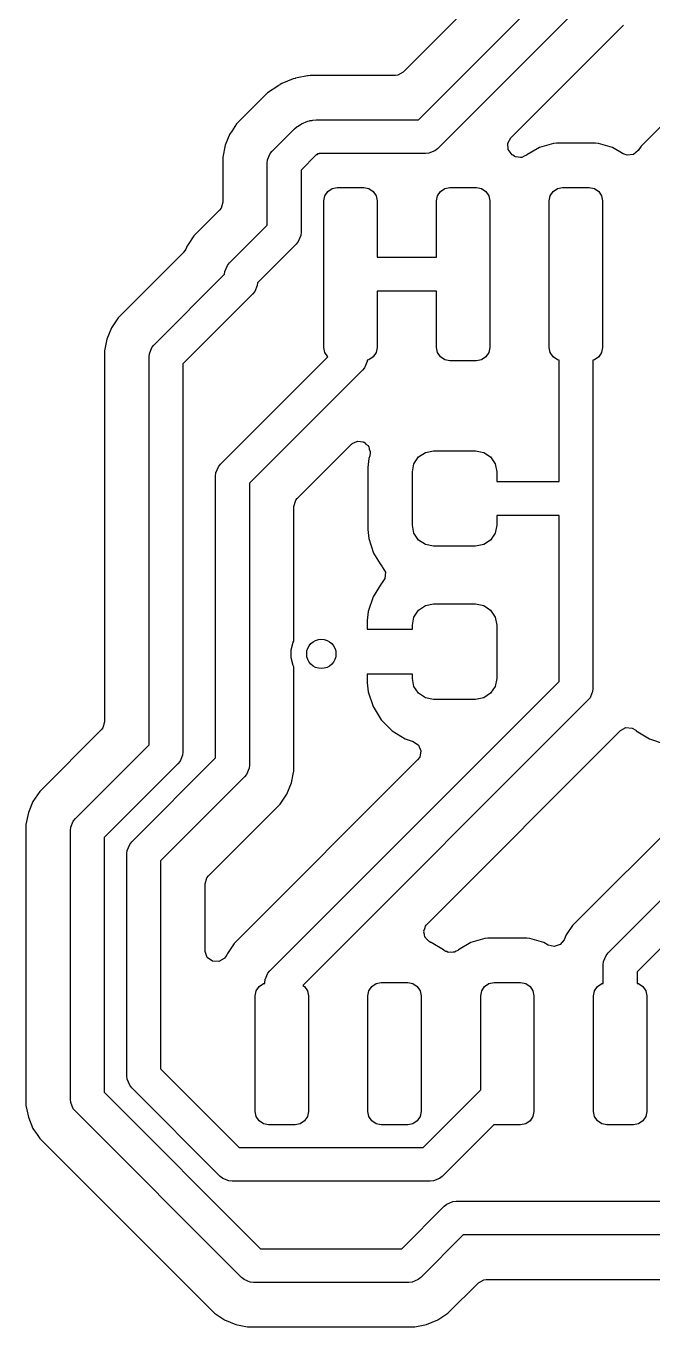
# Model space of a CAD drawing. Extents: x 2.38 to 6.32, y -6.47 to -4.51.
# Drawn here: x 4.397 to 4.675, y -5.505 to -4.928 of the extents above; entities that cross this region are included whole.
import ezdxf

# ---------------------------------------------------------------- set-up
doc = ezdxf.new("R2010")
doc.units = 0
doc.header["$MEASUREMENT"] = 0
doc.layers.add('BLACK', color=7, linetype='CONTINUOUS')

msp = doc.modelspace()

# ---------------------------------------------------------------- linework, layer by layer
at = {"layer": 'BLACK', "linetype": 'CONTINUOUS'}
for p, q in [((4.60265, -4.91006), (4.56389, -4.94882)), ((4.5706, -4.96998), (4.63295, -4.90762)), ((4.64576, -4.91603), (4.57901, -4.98278)), ((4.61163, -4.97802), (4.66158, -4.92807)), ((4.71979, -4.93125), (4.66932, -4.98171)), ((4.51503, -4.95177), (4.51007, -4.95382)), ((4.5159, -4.9516), (4.51503, -4.95177)), ((4.51503, -4.95177), (4.51503, -4.95177)), ((4.51615, -4.95155), (4.5159, -4.9516)), ((4.5159, -4.9516), (4.5159, -4.9516)), ((4.5159, -4.9516), (4.5159, -4.9516)), ((4.51616, -4.95154), (4.51615, -4.95155)), ((4.51691, -4.95139), (4.51616, -4.95154)), ((4.52142, -4.9505), (4.51691, -4.95139)), ((4.52143, -4.95049), (4.52142, -4.9505)), ((4.52142, -4.9505), (4.52142, -4.9505)), ((4.52167, -4.95045), (4.52143, -4.95049)), ((4.52255, -4.95027), (4.52167, -4.95045)), ((4.52167, -4.95045), (4.52167, -4.95045)), ((4.56038, -4.95027), (4.52255, -4.95027)), ((4.56144, -4.95016), (4.56038, -4.95027)), ((4.56389, -4.94882), (4.56144, -4.95016)), ((4.50369, -4.95808), (4.48997, -4.9718)), ((4.5083, -4.955), (4.50369, -4.95808)), ((4.50369, -4.95808), (4.50369, -4.95808)), ((4.50832, -4.95499), (4.5083, -4.955)), ((4.5083, -4.955), (4.5083, -4.955)), ((4.50911, -4.95446), (4.50832, -4.95499)), ((4.50912, -4.95446), (4.50911, -4.95446)), ((4.50932, -4.95432), (4.50912, -4.95446)), ((4.50933, -4.95432), (4.50932, -4.95432)), ((4.51007, -4.95382), (4.50933, -4.95432)), ((4.48767, -4.97525), (4.48699, -4.97626)), ((4.48997, -4.9718), (4.48767, -4.97525)), ((4.48767, -4.97525), (4.48767, -4.97525)), ((4.48997, -4.9718), (4.48997, -4.9718)), ((4.5058, -4.98384), (4.51573, -4.97391)), ((4.51573, -4.97391), (4.51687, -4.97298)), ((4.51687, -4.97298), (4.51691, -4.97296)), ((4.51691, -4.97296), (4.51723, -4.97283)), ((4.51723, -4.97283), (4.51783, -4.97233)), ((4.51783, -4.97233), (4.5182, -4.97218)), ((4.5182, -4.97218), (4.51879, -4.97169)), ((4.51879, -4.97169), (4.5215, -4.97057)), ((4.5215, -4.97057), (4.52226, -4.9705)), ((4.52226, -4.9705), (4.52263, -4.97034)), ((4.52263, -4.97034), (4.52341, -4.97027)), ((4.52341, -4.97027), (4.52377, -4.97012)), ((4.52377, -4.97012), (4.52523, -4.96998)), ((4.52523, -4.96998), (4.5706, -4.96998)), ((4.48494, -4.98121), (4.4839, -4.98647)), ((4.48699, -4.97626), (4.48494, -4.98121)), ((4.48494, -4.98121), (4.48494, -4.98121)), ((4.61031, -4.98039), (4.61163, -4.97802)), ((4.61046, -4.98318), (4.61031, -4.98039)), ((4.63051, -4.98041), (4.6243, -4.98221)), ((4.63185, -4.9803), (4.63051, -4.98041)), ((4.63051, -4.98041), (4.63051, -4.98041)), ((4.63196, -4.9803), (4.63185, -4.9803)), ((4.64894, -4.9803), (4.63196, -4.9803)), ((4.64906, -4.9803), (4.64894, -4.9803)), ((4.6504, -4.98041), (4.64906, -4.9803)), ((4.65661, -4.98221), (4.6504, -4.98041)), ((4.4839, -4.98647), (4.4839, -5.00644)), ((4.50375, -4.98768), (4.50487, -4.98498)), ((4.50487, -4.98498), (4.5058, -4.98384)), ((4.52532, -4.98553), (4.5186, -4.99225)), ((4.52552, -4.98545), (4.52532, -4.98553)), ((4.52593, -4.98511), (4.52552, -4.98545)), ((4.52647, -4.98506), (4.52593, -4.98511)), ((4.52666, -4.98498), (4.52647, -4.98506)), ((4.5737, -4.98498), (4.52666, -4.98498)), ((4.57517, -4.98483), (4.5737, -4.98498)), ((4.57787, -4.98371), (4.57517, -4.98483)), ((4.57901, -4.98278), (4.57787, -4.98371)), ((4.6121, -4.98545), (4.61046, -4.98318)), ((4.61218, -4.98551), (4.6121, -4.98545)), ((4.61241, -4.98569), (4.61218, -4.98551)), ((4.61218, -4.98551), (4.61218, -4.98551)), ((4.61218, -4.98551), (4.61218, -4.98551)), ((4.61315, -4.98616), (4.61241, -4.98569)), ((4.6133, -4.98619), (4.61315, -4.98616)), ((4.61364, -4.98639), (4.6133, -4.98619)), ((4.61477, -4.98649), (4.61364, -4.98639)), ((4.61589, -4.98671), (4.61477, -4.98649)), ((4.61615, -4.98661), (4.61589, -4.98671)), ((4.61642, -4.98663), (4.61615, -4.98661)), ((4.61743, -4.98611), (4.61642, -4.98663)), ((4.61849, -4.98569), (4.61743, -4.98611)), ((4.61873, -4.98551), (4.61849, -4.98569)), ((4.6243, -4.98221), (4.61873, -4.98551)), ((4.66144, -4.98507), (4.65661, -4.98221)), ((4.66317, -4.9857), (4.66144, -4.98507)), ((4.66595, -4.98535), (4.66317, -4.9857)), ((4.66809, -4.98356), (4.66595, -4.98535)), ((4.66932, -4.98172), (4.66809, -4.98356)), ((4.66932, -4.98171), (4.66932, -4.98172)), ((4.5036, -4.98915), (4.50375, -4.98768)), ((4.5036, -5.01666), (4.5036, -4.98915)), ((4.5186, -4.99225), (4.5186, -5.01977)), ((4.52864, -5.00591), (4.52909, -5.00365)), ((4.52909, -5.00365), (4.53037, -5.00173)), ((4.53037, -5.00173), (4.53229, -5.00045)), ((4.53229, -5.00045), (4.53455, -5)), ((4.53455, -5), (4.54636, -5)), ((4.54636, -5), (4.54862, -5.00045)), ((4.54862, -5.00045), (4.55053, -5.00173)), ((4.55053, -5.00173), (4.55181, -5.00365)), ((4.55181, -5.00365), (4.55226, -5.00591)), ((4.57864, -5.00591), (4.57909, -5.00365)), ((4.57909, -5.00365), (4.58037, -5.00173)), ((4.58037, -5.00173), (4.58229, -5.00045)), ((4.58229, -5.00045), (4.58455, -5)), ((4.58455, -5), (4.59636, -5)), ((4.59636, -5), (4.59862, -5.00045)), ((4.59862, -5.00045), (4.60053, -5.00173)), ((4.60053, -5.00173), (4.60181, -5.00365)), ((4.60181, -5.00365), (4.60226, -5.00591)), ((4.62864, -5.00591), (4.62909, -5.00365)), ((4.62909, -5.00365), (4.63037, -5.00173)), ((4.63037, -5.00173), (4.63229, -5.00045)), ((4.63229, -5.00045), (4.63455, -5)), ((4.63455, -5), (4.64636, -5)), ((4.64636, -5), (4.64862, -5.00045)), ((4.64862, -5.00045), (4.65053, -5.00173)), ((4.65053, -5.00173), (4.65181, -5.00365)), ((4.65181, -5.00365), (4.65226, -5.00591)), ((4.48244, -5.00995), (4.47103, -5.02137)), ((4.48311, -5.00913), (4.48244, -5.00995)), ((4.4839, -5.00644), (4.48311, -5.00913)), ((4.52864, -5.07087), (4.52864, -5.00591)), ((4.55226, -5.00591), (4.55226, -5.03089)), ((4.57864, -5.03089), (4.57864, -5.00591)), ((4.60226, -5.00591), (4.60226, -5.07087)), ((4.62864, -5.07087), (4.62864, -5.00591)), ((4.65226, -5.00591), (4.65226, -5.07087)), ((4.47103, -5.02137), (4.46846, -5.02522)), ((4.47103, -5.02137), (4.47103, -5.02137)), ((4.48685, -5.03341), (4.5036, -5.01666)), ((4.51846, -5.02123), (4.51734, -5.02393)), ((4.5186, -5.01977), (4.51846, -5.02123)), ((4.46744, -5.0273), (4.46636, -5.02891)), ((4.46805, -5.02583), (4.46744, -5.0273)), ((4.46846, -5.02522), (4.46805, -5.02583)), ((4.46805, -5.02583), (4.46805, -5.02583)), ((4.51641, -5.02507), (4.49928, -5.0422)), ((4.51734, -5.02393), (4.51641, -5.02507)), ((4.46636, -5.02891), (4.43753, -5.05774)), ((4.55226, -5.03089), (4.55229, -5.03089)), ((4.55229, -5.03089), (4.57862, -5.03089)), ((4.57862, -5.03089), (4.57864, -5.03089)), ((4.45336, -5.06978), (4.48468, -5.03846)), ((4.48468, -5.03846), (4.4848, -5.03725)), ((4.4848, -5.03725), (4.48592, -5.03455)), ((4.48592, -5.03455), (4.48685, -5.03341)), ((4.49916, -5.04341), (4.49804, -5.04611)), ((4.49928, -5.0422), (4.49916, -5.04341)), ((4.49711, -5.04725), (4.46616, -5.07819)), ((4.49804, -5.04611), (4.49711, -5.04725)), ((4.55229, -5.04589), (4.55226, -5.04589)), ((4.55226, -5.04589), (4.55226, -5.07087)), ((4.57862, -5.04589), (4.55229, -5.04589)), ((4.57864, -5.04589), (4.57862, -5.04589)), ((4.57864, -5.07087), (4.57864, -5.04589)), ((4.43517, -5.06128), (4.43455, -5.0622)), ((4.43753, -5.05774), (4.43517, -5.06128)), ((4.43517, -5.06128), (4.43517, -5.06128)), ((4.43753, -5.05774), (4.43753, -5.05774)), ((4.4325, -5.06715), (4.43146, -5.07241)), ((4.43455, -5.0622), (4.4325, -5.06715)), ((4.4325, -5.06715), (4.4325, -5.06715)), ((4.43146, -5.07241), (4.43146, -5.23675)), ((4.45131, -5.07362), (4.45243, -5.07092)), ((4.45243, -5.07092), (4.45336, -5.06978)), ((4.52909, -5.07313), (4.52864, -5.07087)), ((4.53037, -5.07504), (4.52909, -5.07313)), ((4.55181, -5.07313), (4.55053, -5.07504)), ((4.55226, -5.07087), (4.55181, -5.07313)), ((4.57909, -5.07313), (4.57864, -5.07087)), ((4.58037, -5.07504), (4.57909, -5.07313)), ((4.60181, -5.07313), (4.60053, -5.07504)), ((4.60226, -5.07087), (4.60181, -5.07313)), ((4.62909, -5.07313), (4.62864, -5.07087)), ((4.63037, -5.07504), (4.62909, -5.07313)), ((4.65181, -5.07313), (4.65053, -5.07504)), ((4.65226, -5.07087), (4.65181, -5.07313)), ((4.45116, -5.07509), (4.45131, -5.07362)), ((4.45116, -5.24697), (4.45116, -5.07509)), ((4.46616, -5.07819), (4.46616, -5.25008)), ((4.48289, -5.12265), (4.53044, -5.07509)), ((4.53044, -5.07509), (4.53037, -5.07504)), ((4.54781, -5.07715), (4.54669, -5.07986)), ((4.54788, -5.07647), (4.54781, -5.07715)), ((4.54862, -5.07632), (4.54788, -5.07647)), ((4.55053, -5.07504), (4.54862, -5.07632)), ((4.58229, -5.07632), (4.58037, -5.07504)), ((4.58455, -5.07677), (4.58229, -5.07632)), ((4.59636, -5.07677), (4.58455, -5.07677)), ((4.59862, -5.07632), (4.59636, -5.07677)), ((4.60053, -5.07504), (4.59862, -5.07632)), ((4.63229, -5.07632), (4.63037, -5.07504)), ((4.63295, -5.07645), (4.63229, -5.07632)), ((4.63295, -5.1303), (4.63295, -5.07645)), ((4.64862, -5.07632), (4.64795, -5.07645)), ((4.64795, -5.07645), (4.64795, -5.1378)), ((4.65053, -5.07504), (4.64862, -5.07632)), ((4.54576, -5.08099), (4.49569, -5.13106)), ((4.54669, -5.07986), (4.54576, -5.08099)), ((4.51685, -5.13777), (4.54079, -5.11383)), ((4.54079, -5.11383), (4.54102, -5.1137)), ((4.54102, -5.1137), (4.54118, -5.11348)), ((4.54118, -5.11348), (4.54224, -5.11304)), ((4.54224, -5.11304), (4.54324, -5.11249)), ((4.54324, -5.11249), (4.54351, -5.11251)), ((4.54351, -5.11251), (4.54376, -5.1124)), ((4.54376, -5.1124), (4.54489, -5.11261)), ((4.54489, -5.11261), (4.54603, -5.11269)), ((4.54603, -5.11269), (4.54624, -5.11285)), ((4.54624, -5.11285), (4.54651, -5.1129)), ((4.54651, -5.1129), (4.54735, -5.11368)), ((4.54735, -5.11368), (4.54827, -5.11436)), ((4.54827, -5.11436), (4.54836, -5.11461)), ((4.54836, -5.11461), (4.54856, -5.1148)), ((4.54856, -5.1148), (4.54884, -5.11591)), ((4.549, -5.1189), (4.54862, -5.12007)), ((4.54884, -5.11591), (4.54924, -5.11698)), ((4.54925, -5.11751), (4.549, -5.1189)), ((4.54924, -5.11698), (4.5492, -5.11731)), ((4.5492, -5.11731), (4.54925, -5.11751)), ((4.56863, -5.12241), (4.57065, -5.11937)), ((4.57065, -5.11937), (4.57369, -5.11735)), ((4.57369, -5.11735), (4.57726, -5.11663)), ((4.57726, -5.11663), (4.59596, -5.11663)), ((4.59596, -5.11663), (4.59954, -5.11735)), ((4.59954, -5.11735), (4.60258, -5.11937)), ((4.60258, -5.11937), (4.6046, -5.12241)), ((4.48083, -5.12649), (4.48195, -5.12379)), ((4.48195, -5.12379), (4.48289, -5.12265)), ((4.54862, -5.12007), (4.54821, -5.12405)), ((4.54821, -5.12405), (4.54821, -5.15154)), ((4.54862, -5.12007), (4.54862, -5.12007)), ((4.56791, -5.12598), (4.56863, -5.12241)), ((4.6046, -5.12241), (4.60531, -5.12598)), ((4.48069, -5.12795), (4.48083, -5.12649)), ((4.48069, -5.2528), (4.48069, -5.12795)), ((4.49569, -5.13106), (4.49569, -5.25591)), ((4.56791, -5.14961), (4.56791, -5.12598)), ((4.60531, -5.12598), (4.60531, -5.1303)), ((4.60531, -5.1303), (4.63295, -5.1303)), ((4.51539, -5.14128), (4.51618, -5.13859)), ((4.51539, -5.20099), (4.51539, -5.14128)), ((4.51618, -5.13859), (4.51685, -5.13777)), ((4.64795, -5.1378), (4.64795, -5.22195)), ((4.63295, -5.1453), (4.60531, -5.1453)), ((4.60531, -5.1453), (4.60531, -5.14961)), ((4.63295, -5.21884), (4.63295, -5.1453)), ((4.54821, -5.15154), (4.54862, -5.15552)), ((4.56863, -5.15318), (4.56791, -5.14961)), ((4.57065, -5.15622), (4.56863, -5.15318)), ((4.6046, -5.15318), (4.60258, -5.15622)), ((4.60531, -5.14961), (4.6046, -5.15318)), ((4.54862, -5.15552), (4.55075, -5.16197)), ((4.57369, -5.15824), (4.57065, -5.15622)), ((4.57726, -5.15896), (4.57369, -5.15824)), ((4.59596, -5.15896), (4.57726, -5.15896)), ((4.59954, -5.15824), (4.59596, -5.15896)), ((4.60258, -5.15622), (4.59954, -5.15824)), ((4.55075, -5.16197), (4.55075, -5.16197)), ((4.55075, -5.16197), (4.55075, -5.16197)), ((4.55075, -5.16197), (4.55367, -5.1667)), ((4.55367, -5.1667), (4.55432, -5.16775)), ((4.55432, -5.16775), (4.55432, -5.16775)), ((4.55432, -5.16775), (4.5546, -5.16804)), ((4.5546, -5.16804), (4.55594, -5.17049)), ((4.55594, -5.17049), (4.55574, -5.17328)), ((4.55408, -5.17557), (4.55048, -5.18141)), ((4.5546, -5.17505), (4.55408, -5.17557)), ((4.55408, -5.17557), (4.55408, -5.17557)), ((4.55574, -5.17328), (4.5546, -5.17505)), ((4.55048, -5.18141), (4.54832, -5.18792)), ((4.54832, -5.18792), (4.54791, -5.19194)), ((4.54832, -5.18792), (4.54832, -5.18792)), ((4.56863, -5.19032), (4.57065, -5.18729)), ((4.57065, -5.18729), (4.57369, -5.18526)), ((4.57369, -5.18526), (4.57726, -5.18455)), ((4.57726, -5.18455), (4.59596, -5.18455)), ((4.59596, -5.18455), (4.59954, -5.18526)), ((4.59954, -5.18526), (4.60258, -5.18729)), ((4.60258, -5.18729), (4.6046, -5.19032)), ((4.54791, -5.19194), (4.54791, -5.19571)), ((4.56791, -5.1939), (4.56863, -5.19032)), ((4.56791, -5.19571), (4.56791, -5.1939)), ((4.6046, -5.19032), (4.60531, -5.1939)), ((4.60531, -5.1939), (4.60531, -5.21752)), ((4.54791, -5.19571), (4.56791, -5.19571)), ((4.51417, -5.20493), (4.51509, -5.20153)), ((4.51417, -5.20845), (4.51417, -5.20493)), ((4.51509, -5.20153), (4.51539, -5.20099)), ((4.51509, -5.21186), (4.51417, -5.20845)), ((4.51539, -5.21239), (4.51509, -5.21186)), ((4.51539, -5.25858), (4.51539, -5.21239)), ((4.56791, -5.21571), (4.54791, -5.21571)), ((4.54791, -5.21571), (4.54791, -5.21948)), ((4.56791, -5.21752), (4.56791, -5.21571)), ((4.56863, -5.2211), (4.56791, -5.21752)), ((4.60531, -5.21752), (4.6046, -5.2211)), ((4.50474, -5.34706), (4.63295, -5.21884)), ((4.54791, -5.21948), (4.54832, -5.22349)), ((4.54832, -5.22349), (4.54832, -5.2235)), ((4.54832, -5.2235), (4.55048, -5.23001)), ((4.57065, -5.22413), (4.56863, -5.2211)), ((4.6046, -5.2211), (4.60258, -5.22413)), ((4.64781, -5.22341), (4.64751, -5.22413)), ((4.64795, -5.22195), (4.64781, -5.22341)), ((4.64576, -5.22725), (4.5194, -5.35361)), ((4.57369, -5.22616), (4.57065, -5.22413)), ((4.57726, -5.22687), (4.57369, -5.22616)), ((4.59596, -5.22687), (4.57726, -5.22687)), ((4.59954, -5.22616), (4.59596, -5.22687)), ((4.60258, -5.22413), (4.59954, -5.22616)), ((4.64669, -5.22612), (4.64576, -5.22725)), ((4.64751, -5.22413), (4.64669, -5.22612)), ((4.55048, -5.23001), (4.55408, -5.23585)), ((4.43, -5.24026), (4.40269, -5.26758)), ((4.43067, -5.23944), (4.43, -5.24026)), ((4.43146, -5.23675), (4.43067, -5.23944)), ((4.55408, -5.23585), (4.55408, -5.23585)), ((4.55408, -5.23585), (4.55894, -5.2407)), ((4.55894, -5.2407), (4.55894, -5.2407)), ((4.55894, -5.2407), (4.56478, -5.2443)), ((4.57445, -5.32643), (4.66018, -5.24069)), ((4.66018, -5.24069), (4.66264, -5.23935)), ((4.66264, -5.23935), (4.66542, -5.23955)), ((4.66542, -5.23955), (4.66696, -5.24054)), ((4.66696, -5.24054), (4.66698, -5.24052)), ((4.66698, -5.24052), (4.66719, -5.24069)), ((4.66719, -5.24069), (4.6672, -5.24069)), ((4.6672, -5.24069), (4.6672, -5.2407)), ((4.6672, -5.2407), (4.6672, -5.2407)), ((4.6672, -5.2407), (4.67304, -5.2443)), ((4.56478, -5.2443), (4.5683, -5.24547)), ((4.5683, -5.24547), (4.57059, -5.24706)), ((4.67304, -5.2443), (4.67956, -5.24646)), ((4.41852, -5.27962), (4.45116, -5.24697)), ((4.46602, -5.25154), (4.4649, -5.25424)), ((4.46616, -5.25008), (4.46602, -5.25154)), ((4.57059, -5.24706), (4.57167, -5.24964)), ((4.57167, -5.24964), (4.57117, -5.25239)), ((4.65474, -5.33913), (4.74644, -5.24743)), ((4.46396, -5.25538), (4.43132, -5.28803)), ((4.44352, -5.28997), (4.48069, -5.2528)), ((4.4649, -5.25424), (4.46396, -5.25538)), ((4.57024, -5.25368), (4.48891, -5.33502)), ((4.49554, -5.25737), (4.49443, -5.26007)), ((4.49569, -5.25591), (4.49554, -5.25737)), ((4.57117, -5.25239), (4.57024, -5.25368)), ((4.75924, -5.25584), (4.66754, -5.34754)), ((4.49349, -5.26121), (4.45632, -5.29838)), ((4.49443, -5.26007), (4.49349, -5.26121)), ((4.5123, -5.26879), (4.51435, -5.26384)), ((4.51435, -5.26384), (4.51512, -5.25996)), ((4.51512, -5.25996), (4.51539, -5.25858)), ((4.40269, -5.26758), (4.39971, -5.27203)), ((4.40269, -5.26758), (4.40269, -5.26758)), ((4.50932, -5.27325), (4.5123, -5.26879)), ((4.39971, -5.27203), (4.39766, -5.27698)), ((4.47748, -5.30509), (4.50932, -5.27325)), ((4.39766, -5.27698), (4.39661, -5.28224)), ((4.39766, -5.27698), (4.39766, -5.27698)), ((4.41646, -5.28346), (4.41758, -5.28075)), ((4.41758, -5.28075), (4.41852, -5.27962)), ((4.68849, -5.27751), (4.63891, -5.32709)), ((4.39661, -5.28224), (4.39661, -5.28224)), ((4.39661, -5.28224), (4.39661, -5.40674)), ((4.41632, -5.28492), (4.41646, -5.28346)), ((4.41632, -5.40406), (4.41632, -5.28492)), ((4.43132, -5.28803), (4.43132, -5.40095)), ((4.44146, -5.29381), (4.44258, -5.29111)), ((4.44258, -5.29111), (4.44352, -5.28997)), ((4.44132, -5.29528), (4.44146, -5.29381)), ((4.44132, -5.3937), (4.44132, -5.29528)), ((4.45632, -5.29838), (4.45632, -5.39059)), ((4.47602, -5.3086), (4.47681, -5.30592)), ((4.47602, -5.33818), (4.47602, -5.3086)), ((4.47681, -5.30592), (4.47748, -5.30509)), ((4.57373, -5.32734), (4.57405, -5.32694)), ((4.57405, -5.32694), (4.57409, -5.32682)), ((4.57409, -5.32682), (4.57419, -5.32676)), ((4.57419, -5.32676), (4.57445, -5.32643)), ((4.63891, -5.32709), (4.63614, -5.33123)), ((4.63891, -5.32709), (4.63891, -5.32709)), ((4.573, -5.33003), (4.57308, -5.32972)), ((4.57333, -5.33108), (4.573, -5.33003)), ((4.57302, -5.32941), (4.57344, -5.32839)), ((4.57308, -5.32972), (4.57302, -5.32941)), ((4.57352, -5.33216), (4.57333, -5.33108)), ((4.57344, -5.32839), (4.57373, -5.32734)), ((4.57374, -5.33239), (4.57352, -5.33216)), ((4.57384, -5.3327), (4.57374, -5.33239)), ((4.57468, -5.3334), (4.57384, -5.3327)), ((4.6001, -5.33277), (4.59388, -5.33458)), ((4.60143, -5.33267), (4.6001, -5.33277)), ((4.6001, -5.33277), (4.6001, -5.33277)), ((4.60155, -5.33266), (4.60143, -5.33267)), ((4.61853, -5.33266), (4.60155, -5.33266)), ((4.61865, -5.33267), (4.61853, -5.33266)), ((4.61998, -5.33277), (4.61865, -5.33267)), ((4.6262, -5.33458), (4.61998, -5.33277)), ((4.63593, -5.33154), (4.63519, -5.33332)), ((4.63614, -5.33123), (4.63593, -5.33154)), ((4.63593, -5.33154), (4.63593, -5.33154)), ((4.47604, -5.33854), (4.47602, -5.33818)), ((4.47701, -5.34116), (4.47604, -5.33854)), ((4.48716, -5.33764), (4.48593, -5.33948)), ((4.48891, -5.33502), (4.48716, -5.33764)), ((4.48716, -5.33764), (4.48716, -5.33764)), ((4.48891, -5.33502), (4.48891, -5.33502)), ((4.57543, -5.3342), (4.57468, -5.3334)), ((4.57593, -5.3345), (4.57543, -5.3342)), ((4.5762, -5.33458), (4.57593, -5.3345)), ((4.58177, -5.33787), (4.5762, -5.33458)), ((4.58198, -5.33809), (4.58177, -5.33787)), ((4.58251, -5.3384), (4.58198, -5.33809)), ((4.58274, -5.33853), (4.58251, -5.3384)), ((4.58313, -5.3386), (4.58274, -5.33853)), ((4.58381, -5.33894), (4.58313, -5.3386)), ((4.5873, -5.33836), (4.58661, -5.33884)), ((4.58808, -5.33805), (4.5873, -5.33836)), ((4.58831, -5.33787), (4.58808, -5.33805)), ((4.59388, -5.33458), (4.58831, -5.33787)), ((4.62809, -5.33569), (4.6262, -5.33458)), ((4.63079, -5.33638), (4.62809, -5.33569)), ((4.63344, -5.3355), (4.63079, -5.33638)), ((4.63519, -5.33332), (4.63344, -5.3355)), ((4.47925, -5.34283), (4.47701, -5.34116)), ((4.48204, -5.34303), (4.47925, -5.34283)), ((4.48449, -5.34169), (4.48204, -5.34303)), ((4.48468, -5.3415), (4.48449, -5.34169)), ((4.48553, -5.34037), (4.48468, -5.3415)), ((4.48557, -5.34017), (4.48553, -5.34037)), ((4.48576, -5.33989), (4.48557, -5.34017)), ((4.48593, -5.33948), (4.48576, -5.33989)), ((4.48593, -5.33948), (4.48593, -5.33948)), ((4.58465, -5.33891), (4.58381, -5.33894)), ((4.58548, -5.33907), (4.58465, -5.33891)), ((4.58602, -5.33886), (4.58548, -5.33907)), ((4.58661, -5.33884), (4.58602, -5.33886)), ((4.65254, -5.34443), (4.65268, -5.34297)), ((4.65254, -5.35268), (4.65254, -5.34443)), ((4.65268, -5.34297), (4.6538, -5.34026)), ((4.6538, -5.34026), (4.65474, -5.33913)), ((4.50268, -5.3509), (4.5038, -5.3482)), ((4.5038, -5.3482), (4.50474, -5.34706)), ((4.66754, -5.34754), (4.66754, -5.35268)), ((4.49823, -5.35827), (4.49868, -5.35601)), ((4.49868, -5.35601), (4.49996, -5.35409)), ((4.49996, -5.35409), (4.50187, -5.35281)), ((4.50187, -5.35281), (4.50254, -5.35268)), ((4.50254, -5.35236), (4.50268, -5.3509)), ((4.50254, -5.35268), (4.50254, -5.35236)), ((4.5194, -5.35361), (4.52012, -5.35409)), ((4.52012, -5.35409), (4.5214, -5.35601)), ((4.5214, -5.35601), (4.52185, -5.35827)), ((4.54823, -5.35827), (4.54868, -5.35601)), ((4.54868, -5.35601), (4.54996, -5.35409)), ((4.54996, -5.35409), (4.55187, -5.35281)), ((4.55187, -5.35281), (4.55413, -5.35236)), ((4.55413, -5.35236), (4.56594, -5.35236)), ((4.56594, -5.35236), (4.5682, -5.35281)), ((4.5682, -5.35281), (4.57012, -5.35409)), ((4.57012, -5.35409), (4.5714, -5.35601)), ((4.5714, -5.35601), (4.57185, -5.35827)), ((4.59823, -5.35827), (4.59868, -5.35601)), ((4.59868, -5.35601), (4.59996, -5.35409)), ((4.59996, -5.35409), (4.60187, -5.35281)), ((4.60187, -5.35281), (4.60413, -5.35236)), ((4.60413, -5.35236), (4.61594, -5.35236)), ((4.61594, -5.35236), (4.6182, -5.35281)), ((4.6182, -5.35281), (4.62012, -5.35409)), ((4.62012, -5.35409), (4.6214, -5.35601)), ((4.6214, -5.35601), (4.62185, -5.35827)), ((4.64823, -5.35827), (4.64868, -5.35601)), ((4.64868, -5.35601), (4.64996, -5.35409)), ((4.64996, -5.35409), (4.65187, -5.35281)), ((4.65187, -5.35281), (4.65254, -5.35268)), ((4.66754, -5.35268), (4.6682, -5.35281)), ((4.6682, -5.35281), (4.67012, -5.35409)), ((4.67012, -5.35409), (4.6714, -5.35601)), ((4.6714, -5.35601), (4.67185, -5.35827)), ((4.49823, -5.40945), (4.49823, -5.35827)), ((4.52185, -5.35827), (4.52185, -5.40945)), ((4.54823, -5.40945), (4.54823, -5.35827)), ((4.57185, -5.35827), (4.57185, -5.40945)), ((4.59823, -5.39988), (4.59823, -5.35827)), ((4.62185, -5.35827), (4.62185, -5.40945)), ((4.64823, -5.40945), (4.64823, -5.35827)), ((4.67185, -5.35827), (4.67185, -5.40945)), ((4.45632, -5.39059), (4.49112, -5.42539)), ((4.44146, -5.39516), (4.44132, -5.3937)), ((4.44258, -5.39787), (4.44146, -5.39516)), ((4.43132, -5.40095), (4.50063, -5.47026)), ((4.44352, -5.399), (4.44258, -5.39787)), ((4.48271, -5.4382), (4.44352, -5.399)), ((4.57271, -5.42539), (4.59823, -5.39988)), ((4.39661, -5.40674), (4.39702, -5.40879)), ((4.41646, -5.40552), (4.41632, -5.40406)), ((4.41758, -5.40822), (4.41646, -5.40552)), ((4.39702, -5.40879), (4.39766, -5.41199)), ((4.39766, -5.41199), (4.39971, -5.41694)), ((4.41852, -5.40936), (4.41758, -5.40822)), ((4.49222, -5.48306), (4.41852, -5.40936)), ((4.49868, -5.41171), (4.49823, -5.40945)), ((4.49996, -5.41362), (4.49868, -5.41171)), ((4.50187, -5.4149), (4.49996, -5.41362)), ((4.52012, -5.41362), (4.5182, -5.4149)), ((4.5214, -5.41171), (4.52012, -5.41362)), ((4.52185, -5.40945), (4.5214, -5.41171)), ((4.54868, -5.41171), (4.54823, -5.40945)), ((4.54996, -5.41362), (4.54868, -5.41171)), ((4.55187, -5.4149), (4.54996, -5.41362)), ((4.57012, -5.41362), (4.5682, -5.4149)), ((4.5714, -5.41171), (4.57012, -5.41362)), ((4.57185, -5.40945), (4.5714, -5.41171)), ((4.62012, -5.41362), (4.6182, -5.4149)), ((4.6214, -5.41171), (4.62012, -5.41362)), ((4.62185, -5.40945), (4.6214, -5.41171)), ((4.64868, -5.41171), (4.64823, -5.40945)), ((4.64996, -5.41362), (4.64868, -5.41171)), ((4.65187, -5.4149), (4.64996, -5.41362)), ((4.67012, -5.41362), (4.6682, -5.4149)), ((4.6714, -5.41171), (4.67012, -5.41362)), ((4.67185, -5.40945), (4.6714, -5.41171)), ((4.39971, -5.41694), (4.40155, -5.4197)), ((4.50413, -5.41535), (4.50187, -5.4149)), ((4.51594, -5.41535), (4.50413, -5.41535)), ((4.5182, -5.4149), (4.51594, -5.41535)), ((4.55413, -5.41535), (4.55187, -5.4149)), ((4.56594, -5.41535), (4.55413, -5.41535)), ((4.5682, -5.4149), (4.56594, -5.41535)), ((4.60399, -5.41533), (4.58112, -5.4382)), ((4.60413, -5.41535), (4.60399, -5.41533)), ((4.61594, -5.41535), (4.60413, -5.41535)), ((4.6182, -5.4149), (4.61594, -5.41535)), ((4.65413, -5.41535), (4.65187, -5.4149)), ((4.66594, -5.41535), (4.65413, -5.41535)), ((4.6682, -5.4149), (4.66594, -5.41535)), ((4.40155, -5.4197), (4.40269, -5.4214)), ((4.40269, -5.4214), (4.40269, -5.4214)), ((4.40269, -5.4214), (4.48018, -5.49889)), ((4.49112, -5.42539), (4.57271, -5.42539)), ((4.48385, -5.43913), (4.48271, -5.4382)), ((4.48655, -5.44025), (4.48385, -5.43913)), ((4.48801, -5.44039), (4.48655, -5.44025)), ((4.57582, -5.44039), (4.48801, -5.44039)), ((4.57728, -5.44025), (4.57582, -5.44039)), ((4.57999, -5.43913), (4.57728, -5.44025)), ((4.58112, -5.4382), (4.57999, -5.43913)), ((4.56321, -5.47026), (4.58207, -5.45139)), ((4.58207, -5.45139), (4.58321, -5.45046)), ((4.58321, -5.45046), (4.58591, -5.44934)), ((4.58591, -5.44934), (4.58738, -5.44919)), ((4.58738, -5.44919), (4.77642, -5.44919)), ((4.59048, -5.46419), (4.57162, -5.48306)), ((4.77953, -5.46419), (4.59048, -5.46419)), ((4.50063, -5.47026), (4.56321, -5.47026)), ((4.49335, -5.48399), (4.49222, -5.48306)), ((4.49606, -5.48511), (4.49335, -5.48399)), ((4.49752, -5.48526), (4.49606, -5.48511)), ((4.56631, -5.48526), (4.49752, -5.48526)), ((4.56778, -5.48511), (4.56631, -5.48526)), ((4.57048, -5.48399), (4.56778, -5.48511)), ((4.57162, -5.48306), (4.57048, -5.48399)), ((4.58365, -5.49889), (4.59719, -5.48535)), ((4.59719, -5.48535), (4.59964, -5.48401)), ((4.59964, -5.48401), (4.6007, -5.4839)), ((4.6007, -5.4839), (4.74912, -5.4839)), ((4.48018, -5.49889), (4.48018, -5.49889)), ((4.48018, -5.49889), (4.48018, -5.49889)), ((4.48018, -5.49889), (4.48463, -5.50186)), ((4.5792, -5.50186), (4.58365, -5.49889)), ((4.48463, -5.50186), (4.48958, -5.50392)), ((4.48958, -5.50392), (4.49484, -5.50496)), ((4.49484, -5.50496), (4.56899, -5.50496)), ((4.56899, -5.50496), (4.57425, -5.50392)), ((4.57425, -5.50392), (4.5792, -5.50186))]:
    msp.add_line(p, q, dxfattribs=at)
at = {"layer": 'BLACK'}
msp.add_circle((4.52756, -5.20669), 0.0065, dxfattribs=at)

doc.saveas('drawing.dxf')
